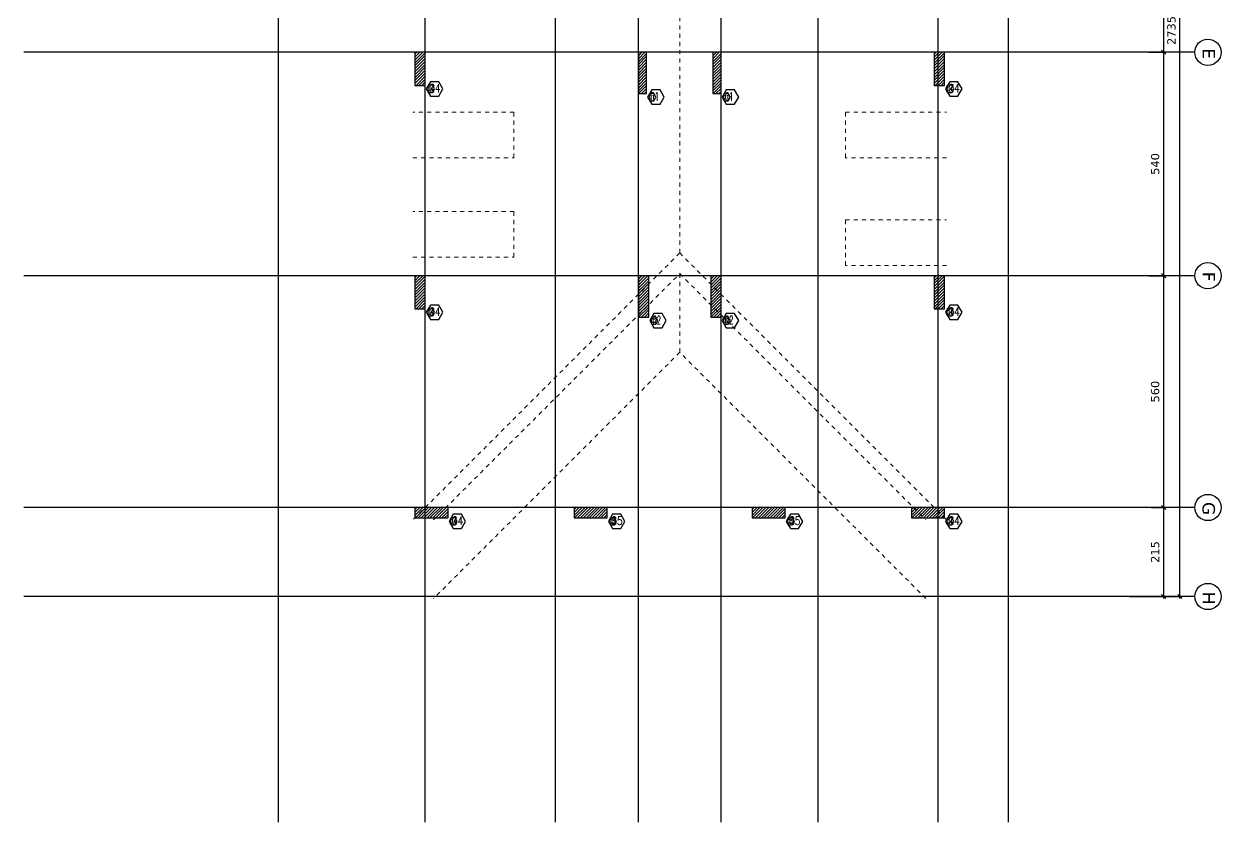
# Model space of a CAD drawing. Header units: inches. Extents: x -48 to 777, y -156 to 510.
# Drawn here: x 108.69 to 137.62, y 221.26 to 240.54 of the extents above; entities that cross this region are included whole.
import ezdxf
from ezdxf.enums import TextEntityAlignment as Align

# ---------------------------------------------------------------- set-up
doc = ezdxf.new("R2010")
doc.units = ezdxf.units.IN
doc.header["$MEASUREMENT"] = 0
doc.linetypes.add('HIDDEN', pattern=[0.375, 0.25, -0.125])
doc.layers.get('Defpoints').update_dxf_attribs({"lineweight": 5})
doc.layers.add('A-HIDDEN', color=254, linetype='HIDDEN', lineweight=5)
for name, color, linetype in [('Str-Axes', 8, 'Continuous'), ('str-col-hatch', 8, 'Continuous'), ('str-COL-TAG-100', 1, 'Continuous'), ('str-COL-TAG-50', 7, 'Continuous'), ('str-columns', 3, 'Continuous')]:
    doc.layers.add(name, color=color, linetype=linetype)
doc.styles.add('ROMAN', font='ROMANS.SHX')
doc.styles.add('ROMAND', font='verdana.ttf')
doc.styles.add('ROMANS', font='romans__.ttf', dxfattribs={"height": 0.14})
doc.dimstyles.new('M-1.100', dxfattribs={"dimtxt": 0.2, "dimasz": 0.1, "dimexe": 0.05, "dimexo": 0.05, "dimgap": 0.1, "dimtad": 1, "dimlfac": 100, "dimrnd": 0.5, "dimzin": 9, "dimdsep": 46, "dimtxsty": 'ROMAND', "dimblk": 'OBLIQUE', "dimcen": 1, "dimdle": 0.05, "dimclrd": 256, "dimclre": 256, "dimclrt": 2, "dimadec": 0, "dimazin": 0, "dimtfac": 0.666667, "dimtmove": 2, "dimatfit": 3, "dimfxl": 0.04, "dimtolj": 1, "dimtzin": 5, "dimlwd": -1, "dimlwe": -1, "dimarcsym": 0})

# ---------------------------------------------------------------- blocks, each defined once
blk = doc.blocks.new('tags')
at = {"layer": 'str-COL-TAG-100', "color": 2}
blk.add_lwpolyline([(0.125, -0.262), (0.325, -0.262), (0.425, -0.088), (0.325, 0.085), (0.125, 0.085), (0.025, -0.088)], close=True, dxfattribs=at)
at = {"layer": 'str-COL-TAG-50', "color": 2}
blk.add_lwpolyline([(0.075, -0.175), (0.175, -0.175), (0.225, -0.088), (0.175, -0.002), (0.075, -0.002), (0.025, -0.088)], close=True, dxfattribs=at)
at = {"layer": 'str-COL-TAG-100', "color": 1, "style": 'ROMANS', "width": 0.699426}
blk.add_attdef('NUMBER', text='', height=0.2, dxfattribs=at).set_placement((0.092, -0.174), (0.368, -0.174), align=Align.FIT)
at = {"layer": 'str-COL-TAG-50', "color": 1, "style": 'ROMANS', "width": 0.697102}
blk.add_attdef('NUMBER', text='', height=0.1, dxfattribs=at).set_placement((0.056, -0.138), (0.194, -0.138), align=Align.FIT)
blk = doc.blocks.new('_Oblique')
at = {"color": 0, "linetype": 'ByBlock', "lineweight": -2}
blk.add_line((-0.5, -0.5), (0.5, 0.5), dxfattribs=at)
blk = doc.blocks.new('*D1825')
at = {"layer": 'Defpoints', "color": 0, "transparency": 16777216}
for p in [(136.034, 254.058), (136.627, 254.058), (135.362, 226.707)]:
    blk.add_point(p, dxfattribs=at)
at = {"layer": 'Str-Axes', "transparency": 16777216}
for p, q in [((136.084, 254.058), (136.677, 254.058)), ((136.627, 226.657), (136.627, 254.108)), ((135.412, 226.707), (136.677, 226.707))]:
    blk.add_line(p, q, dxfattribs=at)
at = {"layer": 'Str-Axes', "transparency": 16777216, "xscale": 0.1, "yscale": 0.1, "zscale": 0.1}
for p, rotation in [((136.627, 254.058), 90), ((136.627, 226.707), 270)]:
    blk.add_blockref('_Oblique', p, dxfattribs=dict(at, rotation=rotation))
at = {"layer": 'Str-Axes', "color": 2, "transparency": 16777216, "insert": (136.423, 240.383), "char_height": 0.2, "attachment_point": 5, "rotation": 90, "style": 'ROMAND'}
blk.add_mtext('\\A1;2735', dxfattribs=at)
blk = doc.blocks.new('*D1826')
at = {"layer": 'Defpoints', "color": 0, "transparency": 16777216}
for p in [(135.828, 239.857), (135.828, 234.457), (136.233, 234.457)]:
    blk.add_point(p, dxfattribs=at)
at = {"layer": 'Str-Axes', "transparency": 16777216}
for p, q in [((136.233, 239.907), (136.233, 234.407)), ((135.878, 239.857), (136.283, 239.857)), ((135.878, 234.457), (136.283, 234.457))]:
    blk.add_line(p, q, dxfattribs=at)
at = {"layer": 'Str-Axes', "transparency": 16777216, "xscale": 0.1, "yscale": 0.1, "zscale": 0.1}
for p, rotation in [((136.233, 239.857), 90), ((136.233, 234.457), 270)]:
    blk.add_blockref('_Oblique', p, dxfattribs=dict(at, rotation=rotation))
at = {"layer": 'Str-Axes', "color": 2, "transparency": 16777216, "insert": (136.029, 237.157), "char_height": 0.2, "attachment_point": 5, "rotation": 90, "style": 'ROMAND'}
blk.add_mtext('\\A1;540', dxfattribs=at)
blk = doc.blocks.new('*D1827')
at = {"layer": 'Defpoints', "color": 0, "transparency": 16777216}
for p in [(135.828, 242.858), (135.828, 239.857), (136.233, 239.857)]:
    blk.add_point(p, dxfattribs=at)
at = {"layer": 'Str-Axes', "transparency": 16777216}
for p, q in [((135.878, 242.858), (136.283, 242.858)), ((136.233, 242.908), (136.233, 239.807)), ((135.878, 239.857), (136.283, 239.857))]:
    blk.add_line(p, q, dxfattribs=at)
at = {"layer": 'Str-Axes', "transparency": 16777216, "xscale": 0.1, "yscale": 0.1, "zscale": 0.1}
for p, rotation in [((136.233, 242.858), 90), ((136.233, 239.857), 270)]:
    blk.add_blockref('_Oblique', p, dxfattribs=dict(at, rotation=rotation))
at = {"layer": 'Str-Axes', "color": 2, "transparency": 16777216, "insert": (136.029, 241.358), "char_height": 0.2, "attachment_point": 5, "rotation": 90, "style": 'ROMAND'}
blk.add_mtext('\\A1;300', dxfattribs=at)
blk = doc.blocks.new('*D1831')
at = {"layer": 'Defpoints', "color": 0, "transparency": 16777216}
for p in [(135.886, 234.457), (136.233, 228.857), (136.26, 228.857)]:
    blk.add_point(p, dxfattribs=at)
at = {"layer": 'Str-Axes', "transparency": 16777216}
for p, q in [((135.936, 234.457), (136.283, 234.457)), ((136.233, 234.507), (136.233, 228.807)), ((136.21, 228.857), (136.183, 228.857))]:
    blk.add_line(p, q, dxfattribs=at)
at = {"layer": 'Str-Axes', "transparency": 16777216, "xscale": 0.1, "yscale": 0.1, "zscale": 0.1}
for p, rotation in [((136.233, 234.457), 90), ((136.233, 228.857), 270)]:
    blk.add_blockref('_Oblique', p, dxfattribs=dict(at, rotation=rotation))
at = {"layer": 'Str-Axes', "color": 2, "transparency": 16777216, "insert": (136.029, 231.657), "char_height": 0.2, "attachment_point": 5, "rotation": 90, "style": 'ROMAND'}
blk.add_mtext('\\A1;560', dxfattribs=at)
blk = doc.blocks.new('*D1832')
at = {"layer": 'Defpoints', "color": 0, "transparency": 16777216}
for p in [(135.886, 228.857), (136.03, 226.707), (136.233, 226.707)]:
    blk.add_point(p, dxfattribs=at)
at = {"layer": 'Str-Axes', "transparency": 16777216}
for p, q in [((136.233, 228.907), (136.233, 226.657)), ((135.936, 228.857), (136.283, 228.857)), ((136.08, 226.707), (136.283, 226.707))]:
    blk.add_line(p, q, dxfattribs=at)
at = {"layer": 'Str-Axes', "transparency": 16777216, "xscale": 0.1, "yscale": 0.1, "zscale": 0.1}
for p, rotation in [((136.233, 228.857), 90), ((136.233, 226.707), 270)]:
    blk.add_blockref('_Oblique', p, dxfattribs=dict(at, rotation=rotation))
at = {"layer": 'Str-Axes', "color": 2, "transparency": 16777216, "insert": (136.029, 227.782), "char_height": 0.2, "attachment_point": 5, "rotation": 90, "style": 'ROMAND'}
blk.add_mtext('\\A1;215', dxfattribs=at)
blk = doc.blocks.new('*D1846')
at = {"layer": 'Defpoints', "color": 0, "transparency": 16777216}
for p in [(136.034, 254.058), (136.627, 254.058), (135.362, 226.707)]:
    blk.add_point(p, dxfattribs=at)
at = {"layer": 'Str-Axes', "transparency": 16777216}
for p, q in [((136.084, 254.058), (136.677, 254.058)), ((136.627, 226.657), (136.627, 254.108)), ((135.412, 226.707), (136.677, 226.707))]:
    blk.add_line(p, q, dxfattribs=at)
at = {"layer": 'Str-Axes', "transparency": 16777216, "xscale": 0.1, "yscale": 0.1, "zscale": 0.1}
for p, rotation in [((136.627, 254.058), 90), ((136.627, 226.707), 270)]:
    blk.add_blockref('_Oblique', p, dxfattribs=dict(at, rotation=rotation))
at = {"layer": 'Str-Axes', "color": 2, "transparency": 16777216, "insert": (136.423, 240.383), "char_height": 0.2, "attachment_point": 5, "rotation": 90, "style": 'ROMAND'}
blk.add_mtext('\\A1;2735', dxfattribs=at)
blk = doc.blocks.new('*D1841')
at = {"layer": 'Defpoints', "color": 0, "transparency": 16777216}
for p in [(135.828, 239.857), (135.828, 234.457), (136.233, 234.457)]:
    blk.add_point(p, dxfattribs=at)
at = {"layer": 'Str-Axes', "transparency": 16777216}
for p, q in [((136.233, 239.907), (136.233, 234.407)), ((135.878, 239.857), (136.283, 239.857)), ((135.878, 234.457), (136.283, 234.457))]:
    blk.add_line(p, q, dxfattribs=at)
at = {"layer": 'Str-Axes', "transparency": 16777216, "xscale": 0.1, "yscale": 0.1, "zscale": 0.1}
for p, rotation in [((136.233, 239.857), 90), ((136.233, 234.457), 270)]:
    blk.add_blockref('_Oblique', p, dxfattribs=dict(at, rotation=rotation))
at = {"layer": 'Str-Axes', "color": 2, "transparency": 16777216, "insert": (136.029, 237.157), "char_height": 0.2, "attachment_point": 5, "rotation": 90, "style": 'ROMAND'}
blk.add_mtext('\\A1;540', dxfattribs=at)
blk = doc.blocks.new('*D1842')
at = {"layer": 'Defpoints', "color": 0, "transparency": 16777216}
for p in [(135.828, 242.858), (135.828, 239.857), (136.233, 239.857)]:
    blk.add_point(p, dxfattribs=at)
at = {"layer": 'Str-Axes', "transparency": 16777216}
for p, q in [((135.878, 242.858), (136.283, 242.858)), ((136.233, 242.908), (136.233, 239.807)), ((135.878, 239.857), (136.283, 239.857))]:
    blk.add_line(p, q, dxfattribs=at)
at = {"layer": 'Str-Axes', "transparency": 16777216, "xscale": 0.1, "yscale": 0.1, "zscale": 0.1}
for p, rotation in [((136.233, 242.858), 90), ((136.233, 239.857), 270)]:
    blk.add_blockref('_Oblique', p, dxfattribs=dict(at, rotation=rotation))
at = {"layer": 'Str-Axes', "color": 2, "transparency": 16777216, "insert": (136.029, 241.358), "char_height": 0.2, "attachment_point": 5, "rotation": 90, "style": 'ROMAND'}
blk.add_mtext('\\A1;300', dxfattribs=at)
blk = doc.blocks.new('*D1848')
at = {"layer": 'Defpoints', "color": 0, "transparency": 16777216}
for p in [(135.886, 234.457), (136.233, 228.857), (136.26, 228.857)]:
    blk.add_point(p, dxfattribs=at)
at = {"layer": 'Str-Axes', "transparency": 16777216}
for p, q in [((135.936, 234.457), (136.283, 234.457)), ((136.233, 234.507), (136.233, 228.807)), ((136.21, 228.857), (136.183, 228.857))]:
    blk.add_line(p, q, dxfattribs=at)
at = {"layer": 'Str-Axes', "transparency": 16777216, "xscale": 0.1, "yscale": 0.1, "zscale": 0.1}
for p, rotation in [((136.233, 234.457), 90), ((136.233, 228.857), 270)]:
    blk.add_blockref('_Oblique', p, dxfattribs=dict(at, rotation=rotation))
at = {"layer": 'Str-Axes', "color": 2, "transparency": 16777216, "insert": (136.029, 231.657), "char_height": 0.2, "attachment_point": 5, "rotation": 90, "style": 'ROMAND'}
blk.add_mtext('\\A1;560', dxfattribs=at)
blk = doc.blocks.new('*D1845')
at = {"layer": 'Defpoints', "color": 0, "transparency": 16777216}
for p in [(135.886, 228.857), (136.03, 226.707), (136.233, 226.707)]:
    blk.add_point(p, dxfattribs=at)
at = {"layer": 'Str-Axes', "transparency": 16777216}
for p, q in [((136.233, 228.907), (136.233, 226.657)), ((135.936, 228.857), (136.283, 228.857)), ((136.08, 226.707), (136.283, 226.707))]:
    blk.add_line(p, q, dxfattribs=at)
at = {"layer": 'Str-Axes', "transparency": 16777216, "xscale": 0.1, "yscale": 0.1, "zscale": 0.1}
for p, rotation in [((136.233, 228.857), 90), ((136.233, 226.707), 270)]:
    blk.add_blockref('_Oblique', p, dxfattribs=dict(at, rotation=rotation))
at = {"layer": 'Str-Axes', "color": 2, "transparency": 16777216, "insert": (136.029, 227.782), "char_height": 0.2, "attachment_point": 5, "rotation": 90, "style": 'ROMAND'}
blk.add_mtext('\\A1;215', dxfattribs=at)

msp = doc.modelspace()

# ---------------------------------------------------------------- hatches: boundary and pattern name
at = {"layer": 'str-col-hatch'}
h = msp.add_hatch(dxfattribs=at)
h.set_pattern_fill('ANSI31', color=256, scale=0.4)
h.set_pattern_definition([(45, (-577.99268, 188.347635), (-0.035355339, 0.035355339), [])])
h.paths.add_polyline_path([(118.13712, 239.85688), (118.13712, 239.05688), (118.38712, 239.05688), (118.38712, 239.85688)])
h = msp.add_hatch(dxfattribs=at)
h.set_pattern_fill('ANSI31', color=256, scale=0.4)
h.set_pattern_definition([(45, (-572.64268, 188.047635), (-0.035355339, 0.035355339), [])])
h.paths.add_polyline_path([(123.53712, 239.85688), (123.53712, 238.85688), (123.73712, 238.85688), (123.73712, 239.85688)])
h = msp.add_hatch(dxfattribs=at)
h.set_pattern_fill('ANSI31', color=256, scale=0.4)
h.set_pattern_definition([(45, (-570.84268, 188.047635), (-0.035355339, 0.035355339), [])])
h.paths.add_polyline_path([(125.33712, 239.85688), (125.33712, 238.85688), (125.53712, 238.85688), (125.53712, 239.85688)])
h = msp.add_hatch(dxfattribs=at)
h.set_pattern_fill('ANSI31', color=256, scale=0.4)
h.set_pattern_definition([(45, (-565.44268, 188.347635), (-0.035355339, 0.035355339), [])])
h.paths.add_polyline_path([(130.68712, 239.85688), (130.68712, 239.05688), (130.93712, 239.05688), (130.93712, 239.85688)])
h = msp.add_hatch(dxfattribs=at)
h.set_pattern_fill('ANSI31', color=256, scale=0.4)
h.set_pattern_definition([(45, (-577.99268, 182.947635), (-0.035355339, 0.035355339), [])])
h.paths.add_polyline_path([(118.13712, 234.45688), (118.13712, 233.65688), (118.38712, 233.65688), (118.38712, 234.45688)])
h = msp.add_hatch(dxfattribs=at)
h.set_pattern_fill('ANSI31', color=256, scale=0.4)
h.set_pattern_definition([(45, (-572.64268, 182.647635), (-0.035355339, 0.035355339), [])])
h.paths.add_polyline_path([(123.53712, 234.45688), (123.53712, 233.45688), (123.78712, 233.45688), (123.78712, 234.45688)])
h = msp.add_hatch(dxfattribs=at)
h.set_pattern_fill('ANSI31', color=256, scale=0.4)
h.set_pattern_definition([(45, (-570.89268, 182.647635), (-0.035355339, 0.035355339), [])])
h.paths.add_polyline_path([(125.28712, 234.45688), (125.28712, 233.45688), (125.53712, 233.45688), (125.53712, 234.45688)])
h = msp.add_hatch(dxfattribs=at)
h.set_pattern_fill('ANSI31', color=256, scale=0.4)
h.set_pattern_definition([(45, (-565.44268, 182.947635), (-0.035355339, 0.035355339), [])])
h.paths.add_polyline_path([(130.68712, 234.45688), (130.68712, 233.65688), (130.93712, 233.65688), (130.93712, 234.45688)])
h = msp.add_hatch(dxfattribs=at)
h.set_pattern_fill('ANSI31', color=256, scale=0.4)
h.set_pattern_definition([(45, (-577.44268, 177.897635), (-0.035355339, 0.035355339), [])])
h.paths.add_polyline_path([(118.13712, 228.85688), (118.13712, 228.60688), (118.93712, 228.60688), (118.93712, 228.85688)])
h = msp.add_hatch(dxfattribs=at)
h.set_pattern_fill('ANSI31', color=256, scale=0.4)
h.set_pattern_definition([(45, (-573.59268, 177.897635), (-0.035355339, 0.035355339), [])])
h.paths.add_polyline_path([(121.98712, 228.85688), (121.98712, 228.60688), (122.78712, 228.60688), (122.78712, 228.85688)])
h = msp.add_hatch(dxfattribs=at)
h.set_pattern_fill('ANSI31', color=256, scale=0.4)
h.set_pattern_definition([(45, (-569.29268, 177.897635), (-0.035355339, 0.035355339), [])])
h.paths.add_polyline_path([(126.28712, 228.85688), (126.28712, 228.60688), (127.08712, 228.60688), (127.08712, 228.85688)])
h = msp.add_hatch(dxfattribs=at)
h.set_pattern_fill('ANSI31', color=256, scale=0.4)
h.set_pattern_definition([(45, (-565.44268, 177.897635), (-0.035355339, 0.035355339), [])])
h.paths.add_polyline_path([(130.13712, 228.85688), (130.13712, 228.60688), (130.93712, 228.60688), (130.93712, 228.85688)])

# ---------------------------------------------------------------- linework, layer by layer
at = {"layer": 'A-HIDDEN', "ltscale": 0.4}
for p, q in [((124.53693, 235.0067), (124.53693, 248.35863)), ((124.53693, 235.0067), (118.08712, 228.55688)), ((124.53693, 235.0067), (130.98675, 228.55688)), ((118.58712, 228.55688), (124.53712, 234.50688)), ((124.53712, 234.50688), (130.48712, 228.55688)), ((124.53712, 234.50688), (124.53712, 232.60688)), ((124.53712, 232.60688), (118.58712, 226.65688)), ((130.48712, 226.65688), (124.53712, 232.60688))]:
    msp.add_line(p, q, dxfattribs=at)
at = {"layer": 'A-HIDDEN', "linetype": 'HIDDEN', "ltscale": 0.3}
for points in [[(118.08712, 237.30688), (120.53136, 237.30688), (120.53136, 238.40689), (118.08712, 238.40689)], [(130.98712, 237.30688), (128.54287, 237.30688), (128.54287, 238.40689), (130.98712, 238.40689)], [(118.08712, 234.90688), (120.53136, 234.90688), (120.53136, 236.00689), (118.08712, 236.00689)], [(130.98712, 234.70688), (128.54287, 234.70688), (128.54287, 235.80689), (130.98712, 235.80689)]]:
    msp.add_lwpolyline(points, dxfattribs=at)
at = {"layer": 'Str-Axes', "ltscale": 0.1}
for p, q in [((114.83712, 221.25688), (114.83712, 260.35831)), ((118.38712, 221.25688), (118.38712, 260.35831)), ((121.53712, 221.25688), (121.53712, 260.35831)), ((123.53712, 221.25688), (123.53712, 260.35831)), ((125.53712, 221.25688), (125.53712, 260.35831)), ((127.88712, 221.25688), (127.88712, 260.35831)), ((130.78712, 221.25688), (130.78712, 260.35831)), ((132.48712, 221.25688), (132.48712, 260.35831)), ((136.98691, 239.85688), (108.68712, 239.85688)), ((136.98691, 234.45688), (108.68712, 234.45688)), ((136.98691, 228.85688), (108.68712, 228.85688)), ((136.98691, 226.70688), (108.68712, 226.70688))]:
    msp.add_line(p, q, dxfattribs=at)
at = {"layer": 'Str-Axes', "linetype": 'Continuous'}
for centre in [(137.30415, 239.85688), (137.30415, 234.45688), (137.30415, 228.85688), (137.30415, 226.70688)]:
    msp.add_circle(centre, 0.31723, dxfattribs=at)
at = {"layer": 'str-columns'}
for points in [[(118.13712, 239.05688), (118.38712, 239.05688), (118.38712, 239.85688), (118.13712, 239.85688)], [(123.53712, 238.85688), (123.73712, 238.85688), (123.73712, 239.85688), (123.53712, 239.85688)], [(125.33712, 238.85688), (125.53712, 238.85688), (125.53712, 239.85688), (125.33712, 239.85688)], [(130.68712, 239.05688), (130.93712, 239.05688), (130.93712, 239.85688), (130.68712, 239.85688)], [(118.13712, 233.65688), (118.38712, 233.65688), (118.38712, 234.45688), (118.13712, 234.45688)], [(123.53712, 233.45688), (123.78712, 233.45688), (123.78712, 234.45688), (123.53712, 234.45688)], [(125.28712, 233.45688), (125.53712, 233.45688), (125.53712, 234.45688), (125.28712, 234.45688)], [(130.68712, 233.65688), (130.93712, 233.65688), (130.93712, 234.45688), (130.68712, 234.45688)], [(118.93712, 228.60688), (118.93712, 228.85688), (118.13712, 228.85688), (118.13712, 228.60688)], [(122.78712, 228.60688), (122.78712, 228.85688), (121.98712, 228.85688), (121.98712, 228.60688)], [(127.08712, 228.60688), (127.08712, 228.85688), (126.28712, 228.85688), (126.28712, 228.60688)], [(130.93712, 228.60688), (130.93712, 228.85688), (130.13712, 228.85688), (130.13712, 228.60688)]]:
    msp.add_lwpolyline(points, close=True, dxfattribs=at)

# ---------------------------------------------------------------- block references
ref = msp.add_blockref('tags', (118.38712, 239.06073), dxfattribs=at)
ref.add_attrib('NUMBER', 'C4', dxfattribs={"layer": 'str-COL-TAG-50', "color": 1, "height": 0.1, "style": 'ROMANS', "width": 0.63631}).set_placement((118.44331, 238.92323), (118.58089, 238.92323), align=Align.FIT)
ref.add_attrib('NUMBER', 'C4', dxfattribs={"layer": 'str-COL-TAG-100', "color": 1, "height": 0.2, "style": 'ROMANS', "width": 0.638431}).set_placement((118.47895, 238.88667), (118.75505, 238.88667), align=Align.FIT)
ref = msp.add_blockref('tags', (130.93712, 239.06073), dxfattribs=at)
ref.add_attrib('NUMBER', 'C4', dxfattribs={"layer": 'str-COL-TAG-50', "color": 1, "height": 0.1, "style": 'ROMANS', "width": 0.63631}).set_placement((130.99331, 238.92323), (131.13089, 238.92323), align=Align.FIT)
ref.add_attrib('NUMBER', 'C4', dxfattribs={"layer": 'str-COL-TAG-100', "color": 1, "height": 0.2, "style": 'ROMANS', "width": 0.638431}).set_placement((131.02895, 238.88667), (131.30505, 238.88667), align=Align.FIT)
ref = msp.add_blockref('tags', (123.73712, 238.86073), dxfattribs=at)
ref.add_attrib('NUMBER', 'C1', dxfattribs={"layer": 'str-COL-TAG-50', "color": 1, "height": 0.1, "style": 'ROMANS', "width": 0.63631}).set_placement((123.79331, 238.72323), (123.93089, 238.72323), align=Align.FIT)
ref.add_attrib('NUMBER', 'C1', dxfattribs={"layer": 'str-COL-TAG-100', "color": 1, "height": 0.2, "style": 'ROMAN', "width": 0.670259}).set_placement((123.82895, 238.68667), (124.03322, 238.68667), align=Align.FIT)
ref = msp.add_blockref('tags', (125.53712, 238.86073), dxfattribs=at)
ref.add_attrib('NUMBER', 'C1', dxfattribs={"layer": 'str-COL-TAG-50', "color": 1, "height": 0.1, "style": 'ROMANS', "width": 0.63631}).set_placement((125.59331, 238.72323), (125.73089, 238.72323), align=Align.FIT)
ref.add_attrib('NUMBER', 'C1', dxfattribs={"layer": 'str-COL-TAG-100', "color": 1, "height": 0.2, "style": 'ROMAN', "width": 0.670259}).set_placement((125.62895, 238.68667), (125.83322, 238.68667), align=Align.FIT)
ref = msp.add_blockref('tags', (118.38712, 233.66073), dxfattribs=at)
ref.add_attrib('NUMBER', 'C4', dxfattribs={"layer": 'str-COL-TAG-50', "color": 1, "height": 0.1, "style": 'ROMANS', "width": 0.63631}).set_placement((118.44331, 233.52323), (118.58089, 233.52323), align=Align.FIT)
ref.add_attrib('NUMBER', 'C4', dxfattribs={"layer": 'str-COL-TAG-100', "color": 1, "height": 0.2, "style": 'ROMANS', "width": 0.638431}).set_placement((118.47895, 233.48667), (118.75505, 233.48667), align=Align.FIT)
ref = msp.add_blockref('tags', (123.78712, 233.46073), dxfattribs=at)
ref.add_attrib('NUMBER', 'C2', dxfattribs={"layer": 'str-COL-TAG-50', "color": 1, "height": 0.1, "style": 'ROMANS', "width": 0.63631}).set_placement((123.84331, 233.32323), (123.98089, 233.32323), align=Align.FIT)
ref.add_attrib('NUMBER', 'C2', dxfattribs={"layer": 'str-COL-TAG-100', "color": 1, "height": 0.2, "style": 'ROMAN', "width": 0.564429}).set_placement((123.87895, 233.28667), (124.08322, 233.28667), align=Align.FIT)
ref = msp.add_blockref('tags', (125.53712, 233.46073), dxfattribs=at)
ref.add_attrib('NUMBER', 'C2', dxfattribs={"layer": 'str-COL-TAG-50', "color": 1, "height": 0.1, "style": 'ROMANS', "width": 0.63631}).set_placement((125.59331, 233.32323), (125.73089, 233.32323), align=Align.FIT)
ref.add_attrib('NUMBER', 'C2', dxfattribs={"layer": 'str-COL-TAG-100', "color": 1, "height": 0.2, "style": 'ROMAN', "width": 0.564429}).set_placement((125.62895, 233.28667), (125.83322, 233.28667), align=Align.FIT)
ref = msp.add_blockref('tags', (130.93712, 233.66073), dxfattribs=at)
ref.add_attrib('NUMBER', 'C4', dxfattribs={"layer": 'str-COL-TAG-50', "color": 1, "height": 0.1, "style": 'ROMANS', "width": 0.63631}).set_placement((130.99331, 233.52323), (131.13089, 233.52323), align=Align.FIT)
ref.add_attrib('NUMBER', 'C4', dxfattribs={"layer": 'str-COL-TAG-100', "color": 1, "height": 0.2, "style": 'ROMANS', "width": 0.638431}).set_placement((131.02895, 233.48667), (131.30505, 233.48667), align=Align.FIT)
ref = msp.add_blockref('tags', (118.93712, 228.61073), dxfattribs=at)
ref.add_attrib('NUMBER', 'C4', dxfattribs={"layer": 'str-COL-TAG-50', "color": 1, "height": 0.1, "style": 'ROMANS', "width": 0.63631}).set_placement((118.99331, 228.47323), (119.13089, 228.47323), align=Align.FIT)
ref.add_attrib('NUMBER', 'C4', dxfattribs={"layer": 'str-COL-TAG-100', "color": 1, "height": 0.2, "style": 'ROMANS', "width": 0.638431}).set_placement((119.02895, 228.43667), (119.30505, 228.43667), align=Align.FIT)
ref = msp.add_blockref('tags', (122.78712, 228.61073), dxfattribs=at)
ref.add_attrib('NUMBER', 'C5', dxfattribs={"layer": 'str-COL-TAG-50', "color": 1, "height": 0.1, "style": 'ROMANS', "width": 0.63631}).set_placement((122.84331, 228.47323), (122.98089, 228.47323), align=Align.FIT)
ref.add_attrib('NUMBER', 'C5', dxfattribs={"layer": 'str-COL-TAG-100', "color": 1, "height": 0.2, "style": 'ROMANS', "width": 0.638431}).set_placement((122.87895, 228.43667), (123.15505, 228.43667), align=Align.FIT)
ref = msp.add_blockref('tags', (127.08712, 228.61073), dxfattribs=at)
ref.add_attrib('NUMBER', 'C5', dxfattribs={"layer": 'str-COL-TAG-50', "color": 1, "height": 0.1, "style": 'ROMANS', "width": 0.63631}).set_placement((127.14331, 228.47323), (127.28089, 228.47323), align=Align.FIT)
ref.add_attrib('NUMBER', 'C5', dxfattribs={"layer": 'str-COL-TAG-100', "color": 1, "height": 0.2, "style": 'ROMANS', "width": 0.638431}).set_placement((127.17895, 228.43667), (127.45505, 228.43667), align=Align.FIT)
ref = msp.add_blockref('tags', (130.93712, 228.61073), dxfattribs=at)
ref.add_attrib('NUMBER', 'C4', dxfattribs={"layer": 'str-COL-TAG-50', "color": 1, "height": 0.1, "style": 'ROMANS', "width": 0.63631}).set_placement((130.99331, 228.47323), (131.13089, 228.47323), align=Align.FIT)
ref.add_attrib('NUMBER', 'C4', dxfattribs={"layer": 'str-COL-TAG-100', "color": 1, "height": 0.2, "style": 'ROMANS', "width": 0.638431}).set_placement((131.02895, 228.43667), (131.30505, 228.43667), align=Align.FIT)

# ---------------------------------------------------------------- texts
at = {"layer": 'Str-Axes', "char_height": 0.3, "width": 5.0170833, "attachment_point": 1, "rotation": 270, "style": 'ROMAND'}
for s, insert in [('\\pi2.4097;E', (137.47409, 242.36421)), ('\\pi2.4127;F', (137.47409, 236.96421)), ('\\pi2.3749;G', (137.47409, 231.36421)), ('\\pi2.3938;H', (137.47409, 229.21421))]:
    msp.add_mtext(s, dxfattribs=dict(at, insert=insert))

# ---------------------------------------------------------------- dimensions: what is measured, and where the dimension line sits
at = {"layer": 'Str-Axes'}
for base, p1, p2, picture, middle in [((136.62739, 254.05831), (135.36165, 226.70688), (136.03435, 254.05831), '*D1825', (136.42322, 240.3826)), ((136.62739, 254.05831), (135.36165, 226.70688), (136.03435, 254.05831), '*D1846', (136.42322, 240.3826)), ((136.23279, 239.85688), (135.82804, 242.85845), (135.82804, 239.85688), '*D1827', (136.02863, 241.35767)), ((136.23279, 239.85688), (135.82804, 242.85845), (135.82804, 239.85688), '*D1842', (136.02863, 241.35767)), ((136.23279, 234.45688), (135.82804, 239.85688), (135.82804, 234.45688), '*D1826', (136.02869, 237.15688)), ((136.23279, 234.45688), (135.82804, 239.85688), (135.82804, 234.45688), '*D1841', (136.02869, 237.15688)), ((136.23279, 228.85688), (135.88638, 234.45688), (136.26042, 228.85688), '*D1831', (136.02869, 231.65688)), ((136.23279, 228.85688), (135.88638, 234.45688), (136.26042, 228.85688), '*D1848', (136.02869, 231.65688)), ((136.23279, 226.70688), (135.88638, 228.85688), (136.02999, 226.70688), '*D1832', (136.02863, 227.78188)), ((136.23279, 226.70688), (135.88638, 228.85688), (136.02999, 226.70688), '*D1845', (136.02863, 227.78188))]:
    dim = msp.add_linear_dim(base=base, p1=p1, p2=p2, angle=90, dimstyle='M-1.100', dxfattribs=at)
    dim.commit()
    dim.dimension.update_dxf_attribs({"geometry": picture, "text_midpoint": middle})

doc.saveas('drawing.dxf')
